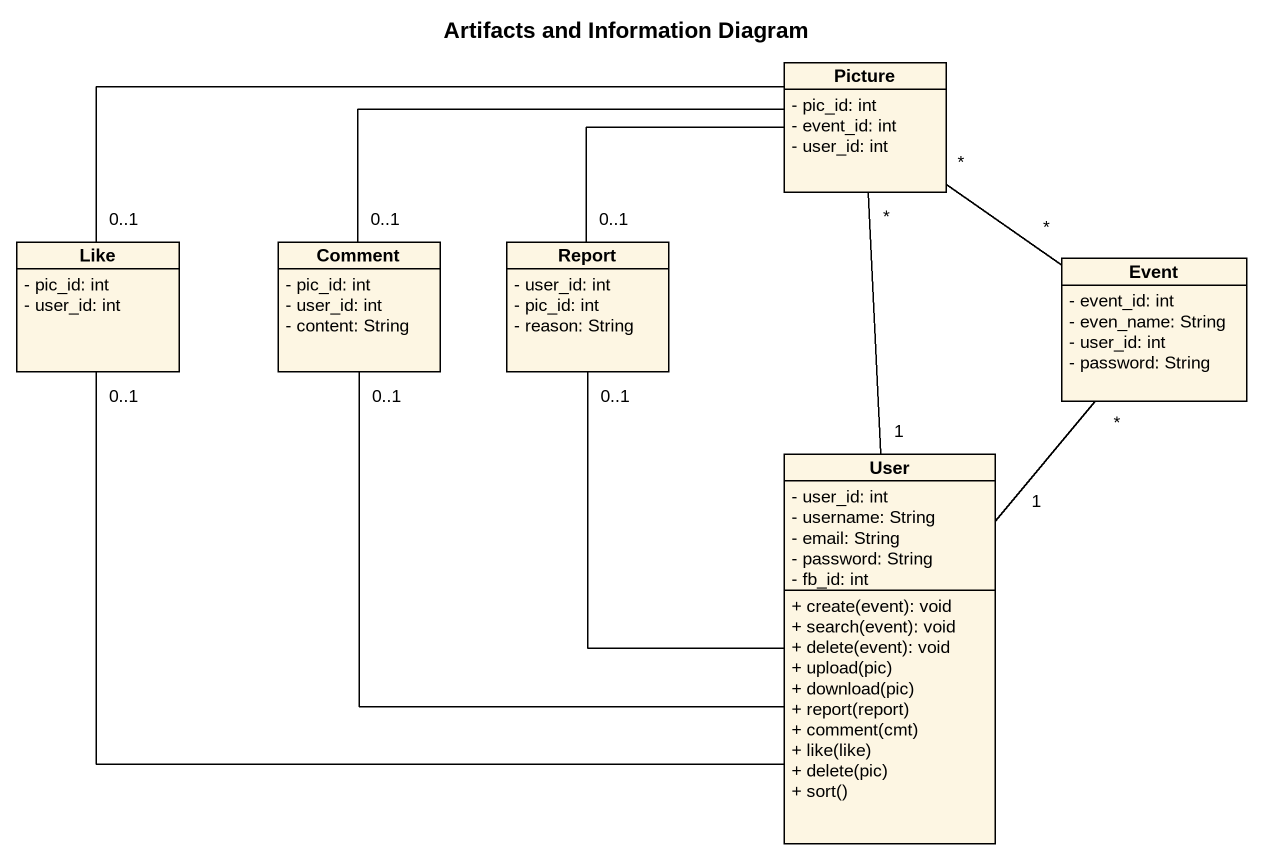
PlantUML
@startuml
title Artifacts and Information Diagram
hide circle
hide empty members
skinparam classAttributeIconSize 0
class Picture {
  - pic_id: int
  - event_id: int
  - user_id: int
}
class Like {
  - pic_id: int
  - user_id: int
}
class Comment {
  - pic_id: int
  - user_id: int
  - content: String
}
class Report {
  - user_id: int
  - pic_id: int
  - reason: String
}
class Event {
  - event_id: int
  - even_name: String
  - user_id: int
  - password: String
}
class User {
  - user_id: int
  - username: String
  - email: String
  - password: String
  - fb_id: int
  + create(event): void
  + search(event): void
  + delete(event): void
  + upload(pic)
  + download(pic)
  + report(report)
  + comment(cmt)
  + like(like)
  + delete(pic)
  + sort()
}
Picture "*" -- "*" Event
Picture "*" -- "1" User
Like "0..1" -right- Picture
Like "0..1" -right- User
Comment "0..1" -right- Picture
Comment "0..1" -- User
Report "0..1" -up- Picture
Report "0..1" -- User
Event "*" -- "1" User
@enduml
